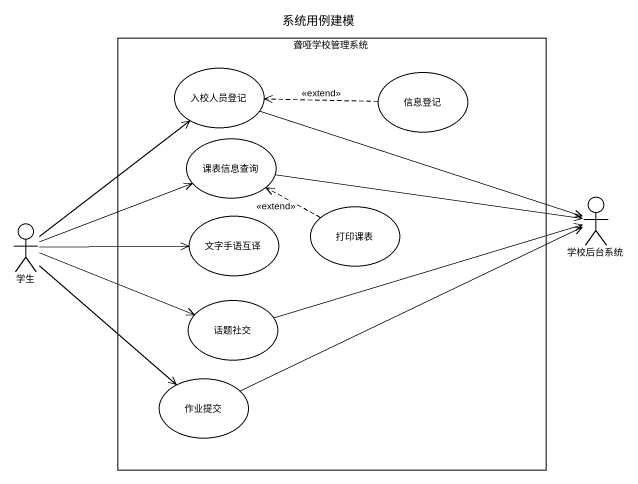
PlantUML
@startuml
title 系统用例建模
rectangle 聋哑学校管理系统 {
  usecase 入校人员登记
  usecase 信息登记
  usecase 课表信息查询
  usecase 文字手语互译
  usecase 打印课表
  usecase 话题社交
  usecase 作业提交
}
actor 学生
actor 学校后台系统
入校人员登记 -right-> 学校后台系统
信息登记 .left.> 入校人员登记 : <<extend>>
课表信息查询 -right-> 学校后台系统
学生 -up-> 入校人员登记
学生 -right-> 课表信息查询
学生 -right-> 文字手语互译
学生 -right-> 话题社交
学生 --> 作业提交
打印课表 .left.> 课表信息查询 : <<extend>>
话题社交 -right-> 学校后台系统
作业提交 -right-> 学校后台系统
@enduml
